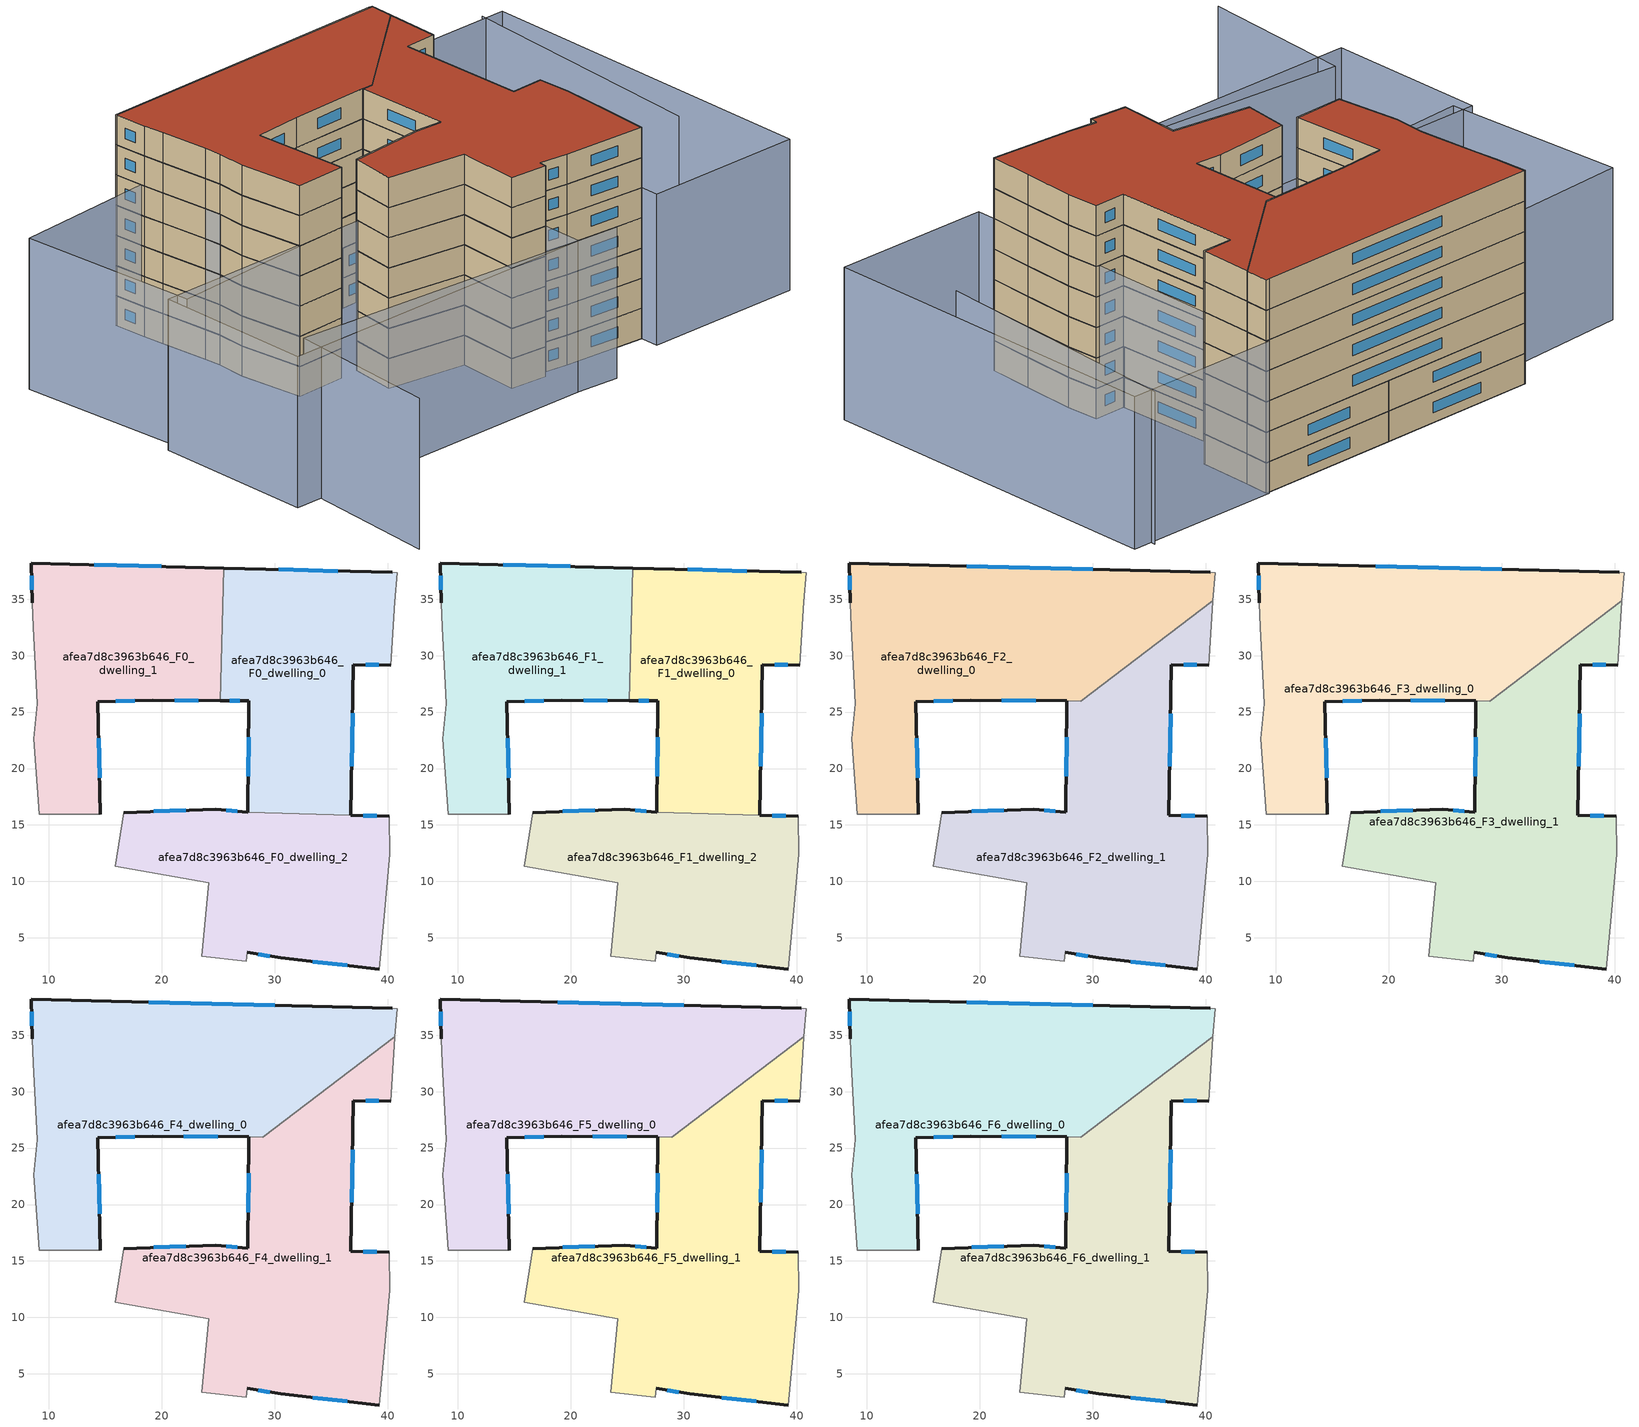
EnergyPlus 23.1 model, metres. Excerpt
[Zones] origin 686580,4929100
afea7d8c3963b646_F0_dwelling_0
 floor ground (EU_floor_Construction): 36.75,15.88 36.96,29.21 40.29,29.16 40.63,34.75 40.84,37.35 40.42,37.36 25.5,37.76 25.19,26 27.72,25.98 27.6,16.12 z0
 wall outside (EU_wall_Construction): 40.29,29.16 36.96,29.21 36.75,15.88 / 27.6,16.12 27.72,25.98 25.19,26 / 25.5,37.76 40.42,37.36 z0:3
 wall adiabatic (EU_wall_Construction): 40.42,37.36 40.84,37.35 40.63,34.75 40.29,29.16 z0:3
 wall to afea7d8c3963b646_F0_dwelling_2 (EU_wall_Construction): 36.75,15.88 27.6,16.12 z0:3
 wall to afea7d8c3963b646_F0_dwelling_1 (EU_wall_Construction): 25.19,26 25.5,37.76 z0:3
 window (EU_Window_Construction): 39.2,29.18 38.04,29.2 / 36.89,24.88 36.81,20.22 / 27.64,19.33 27.68,22.78 / 26.9,25.99 26.01,26 / 30.35,37.63 35.57,37.49 z0.98:2.02
afea7d8c3963b646_F0_dwelling_1
 floor ground (EU_floor_Construction): 25.19,26 25.5,37.76 8.45,38.2 8.52,34.66 8.63,32.49 8.9,27.48 8.96,25.74 8.64,22.64 9.15,15.96 14.57,15.93 14.33,25.9 19.18,26.05 z0
 wall outside (EU_wall_Construction): 25.19,26 19.18,26.05 14.33,25.9 14.57,15.93 / 8.52,34.66 8.45,38.2 25.5,37.76 z0:3
 wall adiabatic (EU_wall_Construction): 14.57,15.93 9.15,15.96 8.64,22.64 8.96,25.74 8.9,27.48 8.63,32.49 8.52,34.66 z0:3
 window (EU_Window_Construction): 13.99,38.06 19.95,37.9 / 23.24,26.02 21.13,26.04 / 17.6,26.01 15.9,25.95 / 14.4,22.66 14.49,19.18 / 8.49,35.82 8.47,37.05 z0.98:2.02
afea7d8c3963b646_F0_dwelling_2
 floor ground (EU_floor_Construction): 39.23,2.24 39.69,6.97 40.18,12.41 40.16,15.78 36.75,15.84 36.75,15.88 27.6,16.11 24.79,16.39 16.62,16.11 15.89,11.37 24.14,9.86 23.53,3.38 27.47,2.92 27.58,3.71 30.54,3.22 z0
 wall outside (EU_wall_Construction): 36.75,15.88 36.75,15.84 40.16,15.78 / 39.23,2.24 30.54,3.22 27.58,3.71 / 16.62,16.11 24.79,16.39 27.6,16.11 z0:3
 wall adiabatic (EU_wall_Construction): 40.16,15.78 40.18,12.41 39.69,6.97 39.23,2.24 / 27.58,3.71 27.47,2.92 23.53,3.38 24.14,9.86 15.89,11.37 16.62,16.11 z0:3
 window (EU_Window_Construction): 37.85,15.82 39.05,15.8 / 36.41,2.56 33.37,2.91 / 29.57,3.38 28.54,3.56 / 19.27,16.2 22.13,16.3 / 25.7,16.3 26.68,16.21 z0.98:2.02
afea7d8c3963b646_F1_dwelling_0
 floor to afea7d8c3963b646_F0_dwelling_0 (EU_floor_Construction): 36.75,15.88 36.96,29.21 40.29,29.16 40.63,34.75 40.84,37.35 40.42,37.36 25.5,37.76 25.19,26 27.72,25.98 27.6,16.12 z3
 wall outside (EU_wall_Construction): 40.29,29.16 36.96,29.21 36.75,15.88 / 27.6,16.12 27.72,25.98 25.19,26 / 25.5,37.76 40.42,37.36 z3:6
 wall adiabatic (EU_wall_Construction): 40.42,37.36 40.84,37.35 40.63,34.75 40.29,29.16 z3:6
 wall to afea7d8c3963b646_F1_dwelling_2 (EU_wall_Construction): 36.75,15.88 27.6,16.12 z3:6
 wall to afea7d8c3963b646_F1_dwelling_1 (EU_wall_Construction): 25.19,26 25.5,37.76 z3:6
 window (EU_Window_Construction): 39.2,29.18 38.04,29.2 / 36.89,24.88 36.81,20.22 / 27.64,19.33 27.68,22.78 / 26.9,25.99 26.01,26 / 30.35,37.63 35.57,37.49 z3.98:5.02
afea7d8c3963b646_F1_dwelling_1
 floor to afea7d8c3963b646_F0_dwelling_1 (EU_floor_Construction): 25.19,26 25.5,37.76 8.45,38.2 8.52,34.66 8.63,32.49 8.9,27.48 8.96,25.74 8.64,22.64 9.15,15.96 14.57,15.93 14.33,25.9 19.18,26.05 z3
 wall outside (EU_wall_Construction): 25.19,26 19.18,26.05 14.33,25.9 14.57,15.93 / 8.52,34.66 8.45,38.2 25.5,37.76 z3:6
 wall adiabatic (EU_wall_Construction): 14.57,15.93 9.15,15.96 8.64,22.64 8.96,25.74 8.9,27.48 8.63,32.49 8.52,34.66 z3:6
 window (EU_Window_Construction): 13.99,38.06 19.95,37.9 / 23.24,26.02 21.13,26.04 / 17.6,26.01 15.9,25.95 / 14.4,22.66 14.49,19.18 / 8.49,35.82 8.47,37.05 z3.98:5.02
afea7d8c3963b646_F1_dwelling_2
 floor to afea7d8c3963b646_F0_dwelling_2 (EU_floor_Construction): 39.23,2.24 39.69,6.97 40.18,12.41 40.16,15.78 36.75,15.84 36.75,15.88 27.6,16.11 24.79,16.39 16.62,16.11 15.89,11.37 24.14,9.86 23.53,3.38 27.47,2.92 27.58,3.71 30.54,3.22 z3
 wall outside (EU_wall_Construction): 36.75,15.88 36.75,15.84 40.16,15.78 / 39.23,2.24 30.54,3.22 27.58,3.71 / 16.62,16.11 24.79,16.39 27.6,16.11 z3:6
 wall adiabatic (EU_wall_Construction): 40.16,15.78 40.18,12.41 39.69,6.97 39.23,2.24 / 27.58,3.71 27.47,2.92 23.53,3.38 24.14,9.86 15.89,11.37 16.62,16.11 z3:6
 window (EU_Window_Construction): 37.85,15.82 39.05,15.8 / 36.41,2.56 33.37,2.91 / 29.57,3.38 28.54,3.56 / 19.27,16.2 22.13,16.3 / 25.7,16.3 26.68,16.21 z3.98:5.02
 roof outside (EU_roof_Construction): 36.75,15.88 27.6,16.11 24.79,16.39 27.6,16.12 z6
afea7d8c3963b646_F2_dwelling_0
 floor to afea7d8c3963b646_F1_dwelling_0 (EU_floor_Construction): 40.63,34.85 40.84,37.35 40.42,37.36 25.5,37.76 25.19,26 28.94,25.97 z6
 floor to afea7d8c3963b646_F1_dwelling_1 (EU_floor_Construction): 25.19,26 25.5,37.76 8.45,38.2 8.52,34.66 8.63,32.49 8.9,27.48 8.96,25.74 8.64,22.64 9.15,15.96 14.57,15.93 14.33,25.9 19.18,26.05 z6
 wall outside (EU_wall_Construction): 27.71,25.98 19.18,26.05 14.33,25.9 14.57,15.93 / 8.52,34.66 8.45,38.2 40.42,37.36 z6:9
 wall adiabatic (EU_wall_Construction): 14.57,15.93 9.15,15.96 8.64,22.64 8.96,25.74 8.9,27.48 8.63,32.49 8.52,34.66 / 40.42,37.36 40.84,37.35 40.63,34.85 z6:9
 wall to afea7d8c3963b646_F2_dwelling_1 (EU_wall_Construction): 40.63,34.85 28.94,25.97 27.72,25.98 z6:9
 window (EU_Window_Construction): 24.94,26.01 21.95,26.03 / 17.6,26.01 15.9,25.95 / 14.4,22.66 14.49,19.18 / 8.49,35.82 8.47,37.05 / 18.84,37.93 30.02,37.64 z6.98:8.02
afea7d8c3963b646_F2_dwelling_1
 floor to afea7d8c3963b646_F1_dwelling_0 (EU_floor_Construction): 36.75,15.88 36.96,29.21 40.29,29.16 40.63,34.75 40.63,34.85 28.94,25.97 27.72,25.98 27.6,16.12 z6
 floor to afea7d8c3963b646_F1_dwelling_2 (EU_floor_Construction): 39.23,2.24 39.69,6.97 40.18,12.41 40.16,15.78 36.75,15.84 36.75,15.88 27.6,16.11 24.79,16.39 16.62,16.11 15.89,11.37 24.14,9.86 23.53,3.38 27.47,2.92 27.58,3.71 30.54,3.22 z6
 wall outside (EU_wall_Construction): 39.23,2.24 30.54,3.22 27.58,3.71 / 16.62,16.11 24.79,16.39 27.6,16.11 27.72,25.98 / 40.29,29.16 36.96,29.21 36.75,15.84 40.16,15.78 z6:9
 wall adiabatic (EU_wall_Construction): 40.16,15.78 40.18,12.41 39.69,6.97 39.23,2.24 / 27.58,3.71 27.47,2.92 23.53,3.38 24.14,9.86 15.89,11.37 16.62,16.11 / 40.63,34.85 40.63,34.75 40.29,29.16 z6:9
 window (EU_Window_Construction): 36.41,2.56 33.37,2.91 / 29.57,3.38 28.54,3.56 / 19.27,16.2 22.13,16.3 / 25.7,16.3 26.68,16.21 / 27.64,19.32 27.68,22.77 / 39.2,29.18 38.04,29.2 / 36.89,24.87 36.81,20.19 / 37.85,15.82 39.05,15.8 z6.98:8.02
afea7d8c3963b646_F3_dwelling_0
 floor to afea7d8c3963b646_F2_dwelling_0 (EU_floor_Construction): 28.94,25.97 40.63,34.85 40.84,37.35 40.42,37.36 8.45,38.2 8.52,34.66 8.63,32.49 8.9,27.48 8.96,25.74 8.64,22.64 9.15,15.96 14.57,15.93 14.33,25.9 19.18,26.05 z9
 wall outside (EU_wall_Construction): 27.71,25.98 19.18,26.05 14.33,25.9 14.57,15.93 / 8.52,34.66 8.45,38.2 40.42,37.36 z9:12
 wall adiabatic (EU_wall_Construction): 14.57,15.93 9.15,15.96 8.64,22.64 8.96,25.74 8.9,27.48 8.63,32.49 8.52,34.66 / 40.42,37.36 40.84,37.35 40.63,34.85 z9:12
 wall to afea7d8c3963b646_F3_dwelling_1 (EU_wall_Construction): 40.63,34.85 28.94,25.97 27.72,25.98 z9:12
 window (EU_Window_Construction): 24.94,26.01 21.95,26.03 / 17.6,26.01 15.9,25.95 / 14.4,22.66 14.49,19.18 / 8.49,35.82 8.47,37.05 / 18.84,37.93 30.02,37.64 z9.98:11.02
afea7d8c3963b646_F3_dwelling_1
 floor to afea7d8c3963b646_F2_dwelling_1 (EU_floor_Construction): 39.23,2.24 39.69,6.97 40.18,12.41 40.16,15.78 36.75,15.84 36.96,29.21 40.29,29.16 40.63,34.75 40.63,34.85 28.94,25.97 27.72,25.98 27.6,16.11 24.79,16.39 16.62,16.11 15.89,11.37 24.14,9.86 23.53,3.38 27.47,2.92 27.58,3.71 30.54,3.22 z9
 wall outside (EU_wall_Construction): 39.23,2.24 30.54,3.22 27.58,3.71 / 16.62,16.11 24.79,16.39 27.6,16.11 27.72,25.98 / 40.29,29.16 36.96,29.21 36.75,15.84 40.16,15.78 z9:12
 wall adiabatic (EU_wall_Construction): 40.16,15.78 40.18,12.41 39.69,6.97 39.23,2.24 / 27.58,3.71 27.47,2.92 23.53,3.38 24.14,9.86 15.89,11.37 16.62,16.11 / 40.63,34.85 40.63,34.75 40.29,29.16 z9:12
 window (EU_Window_Construction): 36.41,2.56 33.37,2.91 / 29.57,3.38 28.54,3.56 / 19.27,16.2 22.13,16.3 / 25.7,16.3 26.68,16.21 / 27.64,19.32 27.68,22.77 / 39.2,29.18 38.04,29.2 / 36.89,24.87 36.81,20.19 / 37.85,15.82 39.05,15.8 z9.98:11.02
afea7d8c3963b646_F4_dwelling_0
 floor to afea7d8c3963b646_F3_dwelling_0 (EU_floor_Construction): 28.94,25.97 40.63,34.85 40.84,37.35 40.42,37.36 8.45,38.2 8.52,34.66 8.63,32.49 8.9,27.48 8.96,25.74 8.64,22.64 9.15,15.96 14.57,15.93 14.33,25.9 19.18,26.05 z12
 wall outside (EU_wall_Construction): 27.71,25.98 19.18,26.05 14.33,25.9 14.57,15.93 / 8.52,34.66 8.45,38.2 40.42,37.36 z12:15
 wall adiabatic (EU_wall_Construction): 14.57,15.93 9.15,15.96 8.64,22.64 8.96,25.74 8.9,27.48 8.63,32.49 8.52,34.66 / 40.42,37.36 40.84,37.35 40.63,34.85 z12:15
 wall to afea7d8c3963b646_F4_dwelling_1 (EU_wall_Construction): 40.63,34.85 28.94,25.97 27.72,25.98 z12:15
 window (EU_Window_Construction): 24.94,26.01 21.95,26.03 / 17.6,26.01 15.9,25.95 / 14.4,22.66 14.49,19.18 / 8.49,35.82 8.47,37.05 / 18.84,37.93 30.02,37.64 z12.98:14.02
afea7d8c3963b646_F4_dwelling_1
 floor to afea7d8c3963b646_F3_dwelling_1 (EU_floor_Construction): 39.23,2.24 39.69,6.97 40.18,12.41 40.16,15.78 36.75,15.84 36.96,29.21 40.29,29.16 40.63,34.75 40.63,34.85 28.94,25.97 27.72,25.98 27.6,16.11 24.79,16.39 16.62,16.11 15.89,11.37 24.14,9.86 23.53,3.38 27.47,2.92 27.58,3.71 30.54,3.22 z12
 wall outside (EU_wall_Construction): 39.23,2.24 30.54,3.22 27.58,3.71 / 16.62,16.11 24.79,16.39 27.6,16.11 27.72,25.98 / 40.29,29.16 36.96,29.21 36.75,15.84 40.16,15.78 z12:15
 wall adiabatic (EU_wall_Construction): 40.16,15.78 40.18,12.41 39.69,6.97 39.23,2.24 / 27.58,3.71 27.47,2.92 23.53,3.38 24.14,9.86 15.89,11.37 16.62,16.11 / 40.63,34.85 40.63,34.75 40.29,29.16 z12:15
 window (EU_Window_Construction): 36.41,2.56 33.37,2.91 / 29.57,3.38 28.54,3.56 / 19.27,16.2 22.13,16.3 / 25.7,16.3 26.68,16.21 / 27.64,19.32 27.68,22.77 / 39.2,29.18 38.04,29.2 / 36.89,24.87 36.81,20.19 / 37.85,15.82 39.05,15.8 z12.98:14.02
afea7d8c3963b646_F5_dwelling_0
 floor to afea7d8c3963b646_F4_dwelling_0 (EU_floor_Construction): 28.94,25.97 40.63,34.85 40.84,37.35 40.42,37.36 8.45,38.2 8.52,34.66 8.63,32.49 8.9,27.48 8.96,25.74 8.64,22.64 9.15,15.96 14.57,15.93 14.33,25.9 19.18,26.05 z15
 wall outside (EU_wall_Construction): 27.71,25.98 19.18,26.05 14.33,25.9 14.57,15.93 / 8.52,34.66 8.45,38.2 40.42,37.36 z15:18
 wall adiabatic (EU_wall_Construction): 14.57,15.93 9.15,15.96 8.64,22.64 8.96,25.74 8.9,27.48 8.63,32.49 8.52,34.66 / 40.42,37.36 40.84,37.35 40.63,34.85 z15:18
 wall to afea7d8c3963b646_F5_dwelling_1 (EU_wall_Construction): 40.63,34.85 28.94,25.97 27.72,25.98 z15:18
 window (EU_Window_Construction): 24.94,26.01 21.95,26.03 / 17.6,26.01 15.9,25.95 / 14.4,22.66 14.49,19.18 / 8.49,35.82 8.47,37.05 / 18.84,37.93 30.02,37.64 z15.98:17.02
afea7d8c3963b646_F5_dwelling_1
 floor to afea7d8c3963b646_F4_dwelling_1 (EU_floor_Construction): 39.23,2.24 39.69,6.97 40.18,12.41 40.16,15.78 36.75,15.84 36.96,29.21 40.29,29.16 40.63,34.75 40.63,34.85 28.94,25.97 27.72,25.98 27.6,16.11 24.79,16.39 16.62,16.11 15.89,11.37 24.14,9.86 23.53,3.38 27.47,2.92 27.58,3.71 30.54,3.22 z15
 wall outside (EU_wall_Construction): 39.23,2.24 30.54,3.22 27.58,3.71 / 16.62,16.11 24.79,16.39 27.6,16.11 27.72,25.98 / 40.29,29.16 36.96,29.21 36.75,15.84 40.16,15.78 z15:18
 wall adiabatic (EU_wall_Construction): 40.16,15.78 40.18,12.41 39.69,6.97 39.23,2.24 / 27.58,3.71 27.47,2.92 23.53,3.38 24.14,9.86 15.89,11.37 16.62,16.11 / 40.63,34.85 40.63,34.75 40.29,29.16 z15:18
 window (EU_Window_Construction): 36.41,2.56 33.37,2.91 / 29.57,3.38 28.54,3.56 / 19.27,16.2 22.13,16.3 / 25.7,16.3 26.68,16.21 / 27.64,19.32 27.68,22.77 / 39.2,29.18 38.04,29.2 / 36.89,24.87 36.81,20.19 / 37.85,15.82 39.05,15.8 z15.98:17.02
afea7d8c3963b646_F6_dwelling_0
 floor to afea7d8c3963b646_F5_dwelling_0 (EU_floor_Construction): 28.94,25.97 40.63,34.85 40.84,37.35 40.42,37.36 8.45,38.2 8.52,34.66 8.63,32.49 8.9,27.48 8.96,25.74 8.64,22.64 9.15,15.96 14.57,15.93 14.33,25.9 19.18,26.05 z18
 wall outside (EU_wall_Construction): 27.71,25.98 19.18,26.05 14.33,25.9 14.57,15.93 / 8.52,34.66 8.45,38.2 40.42,37.36 z18:21
 wall adiabatic (EU_wall_Construction): 14.57,15.93 9.15,15.96 8.64,22.64 8.96,25.74 8.9,27.48 8.63,32.49 8.52,34.66 / 40.42,37.36 40.84,37.35 40.63,34.85 z18:21
 wall to afea7d8c3963b646_F6_dwelling_1 (EU_wall_Construction): 40.63,34.85 28.94,25.97 27.72,25.98 z18:21
 window (EU_Window_Construction): 24.94,26.01 21.95,26.03 / 17.6,26.01 15.9,25.95 / 14.4,22.66 14.49,19.18 / 8.49,35.82 8.47,37.05 / 18.84,37.93 30.02,37.64 z18.98:20.02
 roof outside (EU_roof_Construction): 40.84,37.35 40.63,34.85 28.94,25.97 19.18,26.05 14.33,25.9 14.57,15.93 9.15,15.96 8.64,22.64 8.96,25.74 8.9,27.48 8.63,32.49 8.52,34.66 8.45,38.2 40.42,37.36 z21
afea7d8c3963b646_F6_dwelling_1
 floor to afea7d8c3963b646_F5_dwelling_1 (EU_floor_Construction): 39.23,2.24 39.69,6.97 40.18,12.41 40.16,15.78 36.75,15.84 36.96,29.21 40.29,29.16 40.63,34.75 40.63,34.85 28.94,25.97 27.72,25.98 27.6,16.11 24.79,16.39 16.62,16.11 15.89,11.37 24.14,9.86 23.53,3.38 27.47,2.92 27.58,3.71 30.54,3.22 z18
 wall outside (EU_wall_Construction): 39.23,2.24 30.54,3.22 27.58,3.71 / 16.62,16.11 24.79,16.39 27.6,16.11 27.72,25.98 / 40.29,29.16 36.96,29.21 36.75,15.84 40.16,15.78 z18:21
 wall adiabatic (EU_wall_Construction): 40.16,15.78 40.18,12.41 39.69,6.97 39.23,2.24 / 27.58,3.71 27.47,2.92 23.53,3.38 24.14,9.86 15.89,11.37 16.62,16.11 / 40.63,34.85 40.63,34.75 40.29,29.16 z18:21
 window (EU_Window_Construction): 36.41,2.56 33.37,2.91 / 29.57,3.38 28.54,3.56 / 19.27,16.2 22.13,16.3 / 25.7,16.3 26.68,16.21 / 27.64,19.32 27.68,22.77 / 39.2,29.18 38.04,29.2 / 36.89,24.87 36.81,20.19 / 37.85,15.82 39.05,15.8 z18.98:20.02
 roof outside (EU_roof_Construction): 40.63,34.85 40.63,34.75 40.29,29.16 36.96,29.21 36.75,15.84 40.16,15.78 40.18,12.41 39.69,6.97 39.23,2.24 30.54,3.22 27.58,3.71 27.47,2.92 23.53,3.38 24.14,9.86 15.89,11.37 16.62,16.11 24.79,16.39 27.6,16.11 27.72,25.98 28.94,25.97 z21
shading: -6.44,-13.88 -4.6,2.27 / -4.6,2.27 31.71,-1.85 / 52.35,10.25 55.25,37.48 / 27.31,-1.34 -7.76,-0.02 / -7.76,-0.02 -7.13,16.75 / -7.13,16.75 27.94,15.43 / 27.94,15.43 27.31,-1.34 / 39.16,0.33 40.61,37.55 / 40.61,37.55 57.22,36.91 / 57.22,36.91 55.77,-0.32 / 55.77,-0.32 39.16,0.33 / 9.24,15.96 -5.95,15.51 / -5.95,15.51 -6.51,34.65 / -6.51,34.65 8.67,35.1 / 8.67,35.1 9.24,15.96 z0:15
[Building]
EU S2 Campaign: North Axis=0; Terrain=City; Solar Distribution=FullExterior
[Site:Location]
Bologna: Latitude=44.5; Longitude=11.25; Time Zone=1; Elevation=37
[SizingPeriod:WeatherFileDays]
AnnualSizingPeriod: Begin Month=1; Begin Day of Month=1; End Month=12; End Day of Month=31; Day of Week for Start Day=Monday; Use Weather File Daylight Saving Period=No; Use Weather File Rain and Snow Indicators=No
[MATERIAL]
EU_InternalMass_Material: Roughness=MediumRough; Thickness=0.1; Conductivity=1; Density=1800; Specific Heat=900; Thermal Absorptance=0.9; Solar Absorptance=0.7; Visible Absorptance=0.7
[MATERIAL:NOMASS] Roughness=MediumRough; Thermal Absorptance=0.9; Solar Absorptance=0.7; Visible Absorptance=0.7
Name | Thermal Resistance
EU_wall_NoMass | 0.905828
EU_roof_NoMass | 0.37593
EU_floor_NoMass | 0.67114
[WINDOWMATERIAL:SIMPLEGLAZINGSYSTEM]
EU_Window_SimpleGlazing: UFactor=4.52486; Solar Heat Gain Coefficient=0.85; Visible Transmittance=0.85
[CONSTRUCTION]
EU_wall_Construction: EU_wall_NoMass
EU_roof_Construction: EU_roof_NoMass
EU_floor_Construction: EU_floor_NoMass
EU_InternalMass_Construction: EU_InternalMass_Material
EU_Window_Construction: EU_Window_SimpleGlazing
[ZONE] Type=1; Multiplier=1; Ceiling Height=autocalculate; Floor Area=autocalculate; Part of Total Floor Area=Yes
Name | Volume
afea7d8c3963b646_F0_dwelling_0 | 767.629
afea7d8c3963b646_F1_dwelling_0 | 767.628
afea7d8c3963b646_F2_dwelling_0 | 1143.79
afea7d8c3963b646_F3_dwelling_0; afea7d8c3963b646_F4_dwelling_0; afea7d8c3963b646_F5_dwelling_0; afea7d8c3963b646_F6_dwelling_0 | 1143.8
afea7d8c3963b646_F0_dwelling_1 | 767.615
afea7d8c3963b646_F1_dwelling_1 | 767.616
afea7d8c3963b646_F2_dwelling_1 | 1147.19
afea7d8c3963b646_F3_dwelling_1; afea7d8c3963b646_F4_dwelling_1; afea7d8c3963b646_F5_dwelling_1; afea7d8c3963b646_F6_dwelling_1 | 1147.3
afea7d8c3963b646_F0_dwelling_2 | 755.757
afea7d8c3963b646_F1_dwelling_2 | 755.758
[INTERNALMASS] Construction=EU_InternalMass_Construction
Name | Zone or ZoneList | Surface Area
afea7d8c3963b646_F0_dwelling_0_EU_InternalMass | afea7d8c3963b646_F0_dwelling_0 | 255.876
afea7d8c3963b646_F0_dwelling_1_EU_InternalMass | afea7d8c3963b646_F0_dwelling_1 | 255.87
afea7d8c3963b646_F0_dwelling_2_EU_InternalMass | afea7d8c3963b646_F0_dwelling_2 | 251.956
afea7d8c3963b646_F1_dwelling_0_EU_InternalMass | afea7d8c3963b646_F1_dwelling_0 | 255.876
afea7d8c3963b646_F1_dwelling_1_EU_InternalMass | afea7d8c3963b646_F1_dwelling_1 | 255.87
afea7d8c3963b646_F1_dwelling_2_EU_InternalMass | afea7d8c3963b646_F1_dwelling_2 | 251.956
afea7d8c3963b646_F2_dwelling_0_EU_InternalMass | afea7d8c3963b646_F2_dwelling_0 | 381.268
afea7d8c3963b646_F2_dwelling_1_EU_InternalMass | afea7d8c3963b646_F2_dwelling_1 | 382.436
afea7d8c3963b646_F3_dwelling_0_EU_InternalMass | afea7d8c3963b646_F3_dwelling_0 | 381.268
afea7d8c3963b646_F3_dwelling_1_EU_InternalMass | afea7d8c3963b646_F3_dwelling_1 | 382.436
afea7d8c3963b646_F4_dwelling_0_EU_InternalMass | afea7d8c3963b646_F4_dwelling_0 | 381.268
afea7d8c3963b646_F4_dwelling_1_EU_InternalMass | afea7d8c3963b646_F4_dwelling_1 | 382.436
afea7d8c3963b646_F5_dwelling_0_EU_InternalMass | afea7d8c3963b646_F5_dwelling_0 | 381.268
afea7d8c3963b646_F5_dwelling_1_EU_InternalMass | afea7d8c3963b646_F5_dwelling_1 | 382.436
afea7d8c3963b646_F6_dwelling_0_EU_InternalMass | afea7d8c3963b646_F6_dwelling_0 | 381.268
afea7d8c3963b646_F6_dwelling_1_EU_InternalMass | afea7d8c3963b646_F6_dwelling_1 | 382.436
[OTHEREQUIPMENT] Fuel Type=Electricity; Design Level Calculation Method=Watts/Area; Power per Zone Floor Area=1; Fraction Latent=0; Fraction Radiant=0; Fraction Lost=0; Carbon Dioxide Generation Rate=0; EndUse Subcategory=EU_Step8_InternalGains
Name | Zone or ZoneList or Space or SpaceList | Schedule
EU_Step8_InternalGain_afea7d8c3963b646_F0_dwelling_0_f000 | afea7d8c3963b646_F0_dwelling_0 | EU_Step8_GainSchedule_afea7d8c3963b646_F0_dwelling_0_f000
EU_Step8_InternalGain_afea7d8c3963b646_F0_dwelling_1_f000 | afea7d8c3963b646_F0_dwelling_1 | EU_Step8_GainSchedule_afea7d8c3963b646_F0_dwelling_1_f000
EU_Step8_InternalGain_afea7d8c3963b646_F0_dwelling_2_f000 | afea7d8c3963b646_F0_dwelling_2 | EU_Step8_GainSchedule_afea7d8c3963b646_F0_dwelling_2_f000
EU_Step8_InternalGain_afea7d8c3963b646_F1_dwelling_0_f000 | afea7d8c3963b646_F1_dwelling_0 | EU_Step8_GainSchedule_afea7d8c3963b646_F1_dwelling_0_f000
EU_Step8_InternalGain_afea7d8c3963b646_F1_dwelling_1_f000 | afea7d8c3963b646_F1_dwelling_1 | EU_Step8_GainSchedule_afea7d8c3963b646_F1_dwelling_1_f000
EU_Step8_InternalGain_afea7d8c3963b646_F1_dwelling_2_f000 | afea7d8c3963b646_F1_dwelling_2 | EU_Step8_GainSchedule_afea7d8c3963b646_F1_dwelling_2_f000
EU_Step8_InternalGain_afea7d8c3963b646_F2_dwelling_0_f000 | afea7d8c3963b646_F2_dwelling_0 | EU_Step8_GainSchedule_afea7d8c3963b646_F2_dwelling_0_f000
EU_Step8_InternalGain_afea7d8c3963b646_F2_dwelling_1_f000 | afea7d8c3963b646_F2_dwelling_1 | EU_Step8_GainSchedule_afea7d8c3963b646_F2_dwelling_1_f000
EU_Step8_InternalGain_afea7d8c3963b646_F3_dwelling_0_f000 | afea7d8c3963b646_F3_dwelling_0 | EU_Step8_GainSchedule_afea7d8c3963b646_F3_dwelling_0_f000
EU_Step8_InternalGain_afea7d8c3963b646_F3_dwelling_1_f000 | afea7d8c3963b646_F3_dwelling_1 | EU_Step8_GainSchedule_afea7d8c3963b646_F3_dwelling_1_f000
EU_Step8_InternalGain_afea7d8c3963b646_F4_dwelling_0_f000 | afea7d8c3963b646_F4_dwelling_0 | EU_Step8_GainSchedule_afea7d8c3963b646_F4_dwelling_0_f000
EU_Step8_InternalGain_afea7d8c3963b646_F4_dwelling_1_f000 | afea7d8c3963b646_F4_dwelling_1 | EU_Step8_GainSchedule_afea7d8c3963b646_F4_dwelling_1_f000
EU_Step8_InternalGain_afea7d8c3963b646_F5_dwelling_0_f000 | afea7d8c3963b646_F5_dwelling_0 | EU_Step8_GainSchedule_afea7d8c3963b646_F5_dwelling_0_f000
EU_Step8_InternalGain_afea7d8c3963b646_F5_dwelling_1_f000 | afea7d8c3963b646_F5_dwelling_1 | EU_Step8_GainSchedule_afea7d8c3963b646_F5_dwelling_1_f000
EU_Step8_InternalGain_afea7d8c3963b646_F6_dwelling_0_f000 | afea7d8c3963b646_F6_dwelling_0 | EU_Step8_GainSchedule_afea7d8c3963b646_F6_dwelling_0_f000
EU_Step8_InternalGain_afea7d8c3963b646_F6_dwelling_1_f000 | afea7d8c3963b646_F6_dwelling_1 | EU_Step8_GainSchedule_afea7d8c3963b646_F6_dwelling_1_f000
[ZONEVENTILATION:DESIGNFLOWRATE] Schedule=EU_AlwaysOn; Design Flow Rate Calculation Method=AirChanges/Hour; Air Changes per Hour=0.73129; Ventilation Type=Natural; Fan Pressure Rise=0; Fan Total Efficiency=1; Constant Term Coefficient=1; Temperature Term Coefficient=0; Velocity Term Coefficient=0; Velocity Squared Term Coefficient=0; Minimum Indoor Temperature=-100; Maximum Indoor Temperature=100; Delta Temperature=-100; Minimum Outdoor Temperature=-100; Maximum Outdoor Temperature=100; Maximum Wind Speed=40
Name | Zone or ZoneList or Space or SpaceList
EU_ConstantAir_afea7d8c3963b646_F0_dwelling_0 | afea7d8c3963b646_F0_dwelling_0
EU_ConstantAir_afea7d8c3963b646_F0_dwelling_1 | afea7d8c3963b646_F0_dwelling_1
EU_ConstantAir_afea7d8c3963b646_F0_dwelling_2 | afea7d8c3963b646_F0_dwelling_2
EU_ConstantAir_afea7d8c3963b646_F1_dwelling_0 | afea7d8c3963b646_F1_dwelling_0
EU_ConstantAir_afea7d8c3963b646_F1_dwelling_1 | afea7d8c3963b646_F1_dwelling_1
EU_ConstantAir_afea7d8c3963b646_F1_dwelling_2 | afea7d8c3963b646_F1_dwelling_2
EU_ConstantAir_afea7d8c3963b646_F2_dwelling_0 | afea7d8c3963b646_F2_dwelling_0
EU_ConstantAir_afea7d8c3963b646_F2_dwelling_1 | afea7d8c3963b646_F2_dwelling_1
EU_ConstantAir_afea7d8c3963b646_F3_dwelling_0 | afea7d8c3963b646_F3_dwelling_0
EU_ConstantAir_afea7d8c3963b646_F3_dwelling_1 | afea7d8c3963b646_F3_dwelling_1
EU_ConstantAir_afea7d8c3963b646_F4_dwelling_0 | afea7d8c3963b646_F4_dwelling_0
EU_ConstantAir_afea7d8c3963b646_F4_dwelling_1 | afea7d8c3963b646_F4_dwelling_1
EU_ConstantAir_afea7d8c3963b646_F5_dwelling_0 | afea7d8c3963b646_F5_dwelling_0
EU_ConstantAir_afea7d8c3963b646_F5_dwelling_1 | afea7d8c3963b646_F5_dwelling_1
EU_ConstantAir_afea7d8c3963b646_F6_dwelling_0 | afea7d8c3963b646_F6_dwelling_0
EU_ConstantAir_afea7d8c3963b646_F6_dwelling_1 | afea7d8c3963b646_F6_dwelling_1
[HVACTEMPLATE:THERMOSTAT] Constant Heating Setpoint=20; Constant Cooling Setpoint=50
EU_HeatOnly_afea7d8c3963b646_F0_dwelling_0; EU_HeatOnly_afea7d8c3963b646_F0_dwelling_1; EU_HeatOnly_afea7d8c3963b646_F0_dwelling_2; EU_HeatOnly_afea7d8c3963b646_F1_dwelling_0; EU_HeatOnly_afea7d8c3963b646_F1_dwelling_1; EU_HeatOnly_afea7d8c3963b646_F1_dwelling_2; EU_HeatOnly_afea7d8c3963b646_F2_dwelling_0; EU_HeatOnly_afea7d8c3963b646_F2_dwelling_1; EU_HeatOnly_afea7d8c3963b646_F3_dwelling_0; EU_HeatOnly_afea7d8c3963b646_F3_dwelling_1; EU_HeatOnly_afea7d8c3963b646_F4_dwelling_0; EU_HeatOnly_afea7d8c3963b646_F4_dwelling_1; EU_HeatOnly_afea7d8c3963b646_F5_dwelling_0; EU_HeatOnly_afea7d8c3963b646_F5_dwelling_1; EU_HeatOnly_afea7d8c3963b646_F6_dwelling_0; EU_HeatOnly_afea7d8c3963b646_F6_dwelling_1
[HVACTEMPLATE:ZONE:IDEALLOADSAIRSYSTEM] System Availability Schedule=EU_AlwaysOn; Maximum Heating Supply Air Temperature=50; Minimum Cooling Supply Air Temperature=13; Maximum Heating Supply Air Humidity Ratio=0.0156; Minimum Cooling Supply Air Humidity Ratio=0.0077; Heating Limit=NoLimit; Cooling Limit=NoLimit; Heating Availability Schedule=EU_AlwaysOn; Cooling Availability Schedule=EU_CoolingOff; Dehumidification Control Type=ConstantSensibleHeatRatio; Cooling Sensible Heat Ratio=0.7; Dehumidification Setpoint=60; Humidification Control Type=None; Humidification Setpoint=30; Outdoor Air Method=None; Outdoor Air Flow Rate per Person=0.00944; Outdoor Air Flow Rate per Zone Floor Area=0; Outdoor Air Flow Rate per Zone=0; Demand Controlled Ventilation Type=None; Outdoor Air Economizer Type=NoEconomizer; Heat Recovery Type=None; Sensible Heat Recovery Effectiveness=0.7; Latent Heat Recovery Effectiveness=0.65
Name | Template Thermostat
afea7d8c3963b646_F0_dwelling_0 | EU_HeatOnly_afea7d8c3963b646_F0_dwelling_0
afea7d8c3963b646_F0_dwelling_1 | EU_HeatOnly_afea7d8c3963b646_F0_dwelling_1
afea7d8c3963b646_F0_dwelling_2 | EU_HeatOnly_afea7d8c3963b646_F0_dwelling_2
afea7d8c3963b646_F1_dwelling_0 | EU_HeatOnly_afea7d8c3963b646_F1_dwelling_0
afea7d8c3963b646_F1_dwelling_1 | EU_HeatOnly_afea7d8c3963b646_F1_dwelling_1
afea7d8c3963b646_F1_dwelling_2 | EU_HeatOnly_afea7d8c3963b646_F1_dwelling_2
afea7d8c3963b646_F2_dwelling_0 | EU_HeatOnly_afea7d8c3963b646_F2_dwelling_0
afea7d8c3963b646_F2_dwelling_1 | EU_HeatOnly_afea7d8c3963b646_F2_dwelling_1
afea7d8c3963b646_F3_dwelling_0 | EU_HeatOnly_afea7d8c3963b646_F3_dwelling_0
afea7d8c3963b646_F3_dwelling_1 | EU_HeatOnly_afea7d8c3963b646_F3_dwelling_1
afea7d8c3963b646_F4_dwelling_0 | EU_HeatOnly_afea7d8c3963b646_F4_dwelling_0
afea7d8c3963b646_F4_dwelling_1 | EU_HeatOnly_afea7d8c3963b646_F4_dwelling_1
afea7d8c3963b646_F5_dwelling_0 | EU_HeatOnly_afea7d8c3963b646_F5_dwelling_0
afea7d8c3963b646_F5_dwelling_1 | EU_HeatOnly_afea7d8c3963b646_F5_dwelling_1
afea7d8c3963b646_F6_dwelling_0 | EU_HeatOnly_afea7d8c3963b646_F6_dwelling_0
afea7d8c3963b646_F6_dwelling_1 | EU_HeatOnly_afea7d8c3963b646_F6_dwelling_1
[SIZING:ZONE] Zone Cooling Design Supply Air Temperature Input Method=SupplyAirTemperature; Zone Cooling Design Supply Air Temperature=13; Zone Heating Design Supply Air Temperature Input Method=SupplyAirTemperature; Zone Heating Design Supply Air Temperature=50; Zone Cooling Design Supply Air Humidity Ratio=0.008; Zone Heating Design Supply Air Humidity Ratio=0.008; Cooling Design Air Flow Method=DesignDay; Cooling Design Air Flow Rate=0; Cooling Minimum Air Flow per Zone Floor Area=0.000762; Cooling Minimum Air Flow=0; Cooling Minimum Air Flow Fraction=0.2; Heating Design Air Flow Method=DesignDay; Heating Design Air Flow Rate=0; Heating Maximum Air Flow per Zone Floor Area=0.002032; Heating Maximum Air Flow=0.141576; Heating Maximum Air Flow Fraction=0.3; Account for Dedicated Outdoor Air System=No; Dedicated Outdoor Air System Control Strategy=NeutralSupplyAir; Dedicated Outdoor Air Low Setpoint Temperature for Design=autosize; Dedicated Outdoor Air High Setpoint Temperature for Design=autosize; Zone Load Sizing Method=Sensible Load Only No Latent Load; Zone Latent Cooling Design Supply Air Humidity Ratio Input Method=HumidityRatioDifference; Zone Cooling Design Supply Air Humidity Ratio Difference=0.005; Zone Latent Heating Design Supply Air Humidity Ratio Input Method=HumidityRatioDifference; Zone Humidification Design Supply Air Humidity Ratio Difference=0.005
afea7d8c3963b646_F0_dwelling_0; afea7d8c3963b646_F0_dwelling_1; afea7d8c3963b646_F0_dwelling_2; afea7d8c3963b646_F1_dwelling_0; afea7d8c3963b646_F1_dwelling_1; afea7d8c3963b646_F1_dwelling_2; afea7d8c3963b646_F2_dwelling_0; afea7d8c3963b646_F2_dwelling_1; afea7d8c3963b646_F3_dwelling_0; afea7d8c3963b646_F3_dwelling_1; afea7d8c3963b646_F4_dwelling_0; afea7d8c3963b646_F4_dwelling_1; afea7d8c3963b646_F5_dwelling_0; afea7d8c3963b646_F5_dwelling_1; afea7d8c3963b646_F6_dwelling_0; afea7d8c3963b646_F6_dwelling_1
[SCHEDULE:CONSTANT]
Name | Hourly Value
EU_AlwaysOn | 1
EU_CoolingOff | 0
[SCHEDULE:FILE] Column Number=1; Rows to Skip at Top=0; Number of Hours of Data=8760; Column Separator=Comma; Interpolate to Timestep=No; Minutes per Item=60; Adjust Schedule for Daylight Savings=Yes
Name | File
EU_Step8_GainSchedule_afea7d8c3963b646_F0_dwelling_0_f000 | ../../schedules/afea7d8c3963b646/afea7d8c3963b646_F0_dwelling_0_f000_gain.csv
EU_Step8_GainSchedule_afea7d8c3963b646_F0_dwelling_1_f000 | ../../schedules/afea7d8c3963b646/afea7d8c3963b646_F0_dwelling_1_f000_gain.csv
EU_Step8_GainSchedule_afea7d8c3963b646_F0_dwelling_2_f000 | ../../schedules/afea7d8c3963b646/afea7d8c3963b646_F0_dwelling_2_f000_gain.csv
EU_Step8_GainSchedule_afea7d8c3963b646_F1_dwelling_0_f000 | ../../schedules/afea7d8c3963b646/afea7d8c3963b646_F1_dwelling_0_f000_gain.csv
EU_Step8_GainSchedule_afea7d8c3963b646_F1_dwelling_1_f000 | ../../schedules/afea7d8c3963b646/afea7d8c3963b646_F1_dwelling_1_f000_gain.csv
EU_Step8_GainSchedule_afea7d8c3963b646_F1_dwelling_2_f000 | ../../schedules/afea7d8c3963b646/afea7d8c3963b646_F1_dwelling_2_f000_gain.csv
EU_Step8_GainSchedule_afea7d8c3963b646_F2_dwelling_0_f000 | ../../schedules/afea7d8c3963b646/afea7d8c3963b646_F2_dwelling_0_f000_gain.csv
EU_Step8_GainSchedule_afea7d8c3963b646_F2_dwelling_1_f000 | ../../schedules/afea7d8c3963b646/afea7d8c3963b646_F2_dwelling_1_f000_gain.csv
EU_Step8_GainSchedule_afea7d8c3963b646_F3_dwelling_0_f000 | ../../schedules/afea7d8c3963b646/afea7d8c3963b646_F3_dwelling_0_f000_gain.csv
EU_Step8_GainSchedule_afea7d8c3963b646_F3_dwelling_1_f000 | ../../schedules/afea7d8c3963b646/afea7d8c3963b646_F3_dwelling_1_f000_gain.csv
EU_Step8_GainSchedule_afea7d8c3963b646_F4_dwelling_0_f000 | ../../schedules/afea7d8c3963b646/afea7d8c3963b646_F4_dwelling_0_f000_gain.csv
EU_Step8_GainSchedule_afea7d8c3963b646_F4_dwelling_1_f000 | ../../schedules/afea7d8c3963b646/afea7d8c3963b646_F4_dwelling_1_f000_gain.csv
EU_Step8_GainSchedule_afea7d8c3963b646_F5_dwelling_0_f000 | ../../schedules/afea7d8c3963b646/afea7d8c3963b646_F5_dwelling_0_f000_gain.csv
EU_Step8_GainSchedule_afea7d8c3963b646_F5_dwelling_1_f000 | ../../schedules/afea7d8c3963b646/afea7d8c3963b646_F5_dwelling_1_f000_gain.csv
EU_Step8_GainSchedule_afea7d8c3963b646_F6_dwelling_0_f000 | ../../schedules/afea7d8c3963b646/afea7d8c3963b646_F6_dwelling_0_f000_gain.csv
EU_Step8_GainSchedule_afea7d8c3963b646_F6_dwelling_1_f000 | ../../schedules/afea7d8c3963b646/afea7d8c3963b646_F6_dwelling_1_f000_gain.csv
